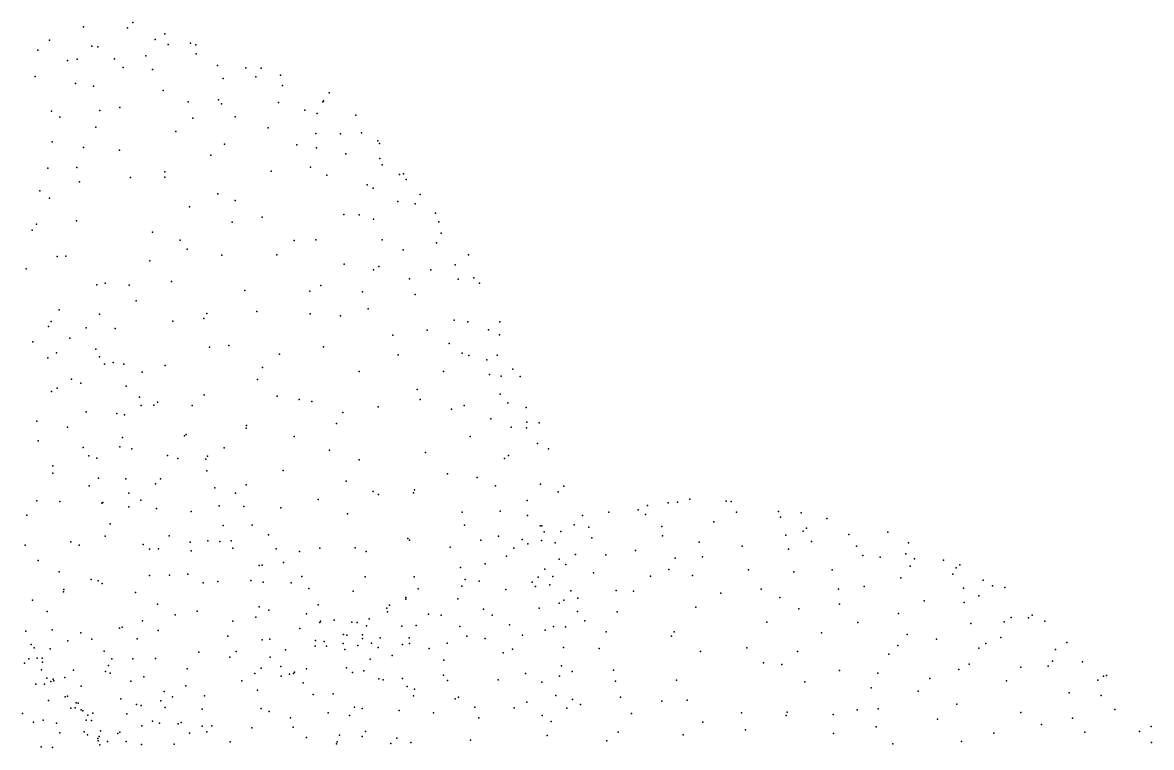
# Model space of a CAD drawing. Header units: metres. Extents: x -23.9 to 23.9, y -27.4 to 27.4.
# Drawn here: x 8.71 to 17.42, y 13.69 to 19.29 of the extents above; entities that cross this region are included whole.
import ezdxf

# ---------------------------------------------------------------- set-up
doc = ezdxf.new("R2010")
doc.units = ezdxf.units.M

msp = doc.modelspace()

# ---------------------------------------------------------------- linework, layer by layer
for p in [(9.558, 19.2912, 7.9573), (9.1766, 19.2585, 8.1535), (9.5152, 19.2492, 8.2069), (9.8032, 19.2041, 7.8009), (8.9127, 19.1556, 8.2854), (9.2395, 19.1087, 7.4877), (9.2861, 19.1046, 8.5054), (9.7305, 19.1605, 7.5399), (9.8296, 19.1213, 8.32), (10.0036, 19.1316, 7.4063), (10.0442, 19.118, 7.6892), (8.8224, 19.0777, 7.7906), (9.1261, 19.0087, 8.7056), (9.4169, 19.01, 7.1758), (9.6566, 19.0335, 8.511), (10.0465, 19.0495, 7.1671), (9.0534, 18.9989, 7.2139), (9.4819, 18.9438, 8.7057), (9.7079, 18.9292, 6.9813), (10.2107, 18.9582, 8.4194), (10.4292, 18.9406, 7.9636), (10.5492, 18.94, 7.1916), (8.803, 18.8748, 8.9055), (10.2554, 18.8587, 6.8134), (10.5083, 18.872, 8.1847), (10.6979, 18.8844, 7.4076), (9.1148, 18.8193, 8.8997), (9.2544, 18.8008, 6.8677), (9.7913, 18.7659, 6.7494), (10.7121, 18.8036, 7.0115), (11.0748, 18.7478, 7.4606), (9.9833, 18.6781, 8.7636), (10.219, 18.6931, 6.5942), (10.2416, 18.6628, 8.6983), (10.6832, 18.6725, 8.3933), (11.0256, 18.6781, 7.7962), (11.0301, 18.6873, 7.1738), (8.9282, 18.6057, 8.9935), (9.3025, 18.6112, 6.665), (9.4561, 18.636, 8.9255), (10.8862, 18.6132, 6.793), (10.9817, 18.5885, 8.0619), (11.2787, 18.5752, 7.568), (8.9946, 18.5605, 6.7287), (9.2717, 18.4829, 9.0679), (10.02, 18.5512, 6.4287), (10.3467, 18.5637, 6.4023), (9.8886, 18.4481, 8.9306), (10.6012, 18.4781, 8.6719), (10.9708, 18.4351, 8.3435), (11.1609, 18.4324, 6.7383), (11.3244, 18.4401, 6.9855), (8.9338, 18.3698, 6.5881), (9.1756, 18.3247, 6.4661), (10.265, 18.3511, 8.8615), (10.8243, 18.3468, 8.5924), (10.9745, 18.3226, 6.4324), (11.4494, 18.3769, 7.4399), (11.461, 18.3569, 7.1725), (9.4539, 18.3063, 6.354), (10.1599, 18.2652, 6.0747), (11.2018, 18.2776, 8.2667), (11.4651, 18.2406, 6.6983), (8.9007, 18.1661, 6.4269), (9.1245, 18.1706, 9.1348), (9.8037, 18.1383, 9.1427), (10.6259, 18.1435, 8.8471), (10.9302, 18.1747, 6.1982), (11.4838, 18.1925, 8.0472), (9.1443, 18.0591, 6.2518), (9.5401, 18.0929, 6.1434), (9.8032, 18.0954, 6.0544), (11.0553, 18.113, 8.597), (11.6163, 18.1167, 7.6649), (11.6475, 18.1213, 7.1333), (11.6678, 18.0776, 6.8522), (8.8381, 17.99, 9.117), (10.214, 17.9665, 9.0891), (11.3682, 18.0381, 6.2775), (11.4141, 18.0116, 8.2703), (11.7752, 17.963, 7.383), (8.9138, 17.9352, 6.2302), (10.3465, 17.9152, 5.8187), (11.6043, 17.9073, 8.0842), (11.737, 17.8911, 7.8377), (9.9955, 17.8679, 9.1836), (10.5552, 17.7862, 5.7504), (11.1877, 17.8066, 5.8533), (11.306, 17.8048, 8.509), (11.8948, 17.8179, 7.22), (8.8133, 17.7334, 9.1091), (9.1216, 17.7601, 9.1697), (10.3242, 17.7481, 9.0883), (11.4163, 17.773, 5.9466), (11.9213, 17.7517, 6.7121), (8.7785, 17.6857, 6.1955), (9.7084, 17.6713, 5.8378), (10.9699, 17.6127, 8.8836), (11.4818, 17.613, 8.3849), (11.9384, 17.6635, 7.6042), (9.9229, 17.6105, 9.2241), (9.977, 17.5406, 5.6924), (10.8041, 17.6057, 5.6614), (11.6447, 17.5358, 5.8308), (11.903, 17.5892, 6.2149), (8.9737, 17.4837, 9.1375), (9.0399, 17.485, 5.9741), (9.6882, 17.4501, 5.7173), (10.2437, 17.4938, 5.6067), (10.6703, 17.4956, 9.01), (12.1505, 17.4953, 7.1744), (8.7328, 17.3889, 6.135), (11.1882, 17.4231, 8.742), (11.4157, 17.3798, 5.5838), (11.4568, 17.4055, 8.5189), (11.8592, 17.3794, 7.9735), (12.0474, 17.4199, 6.4675), (9.2793, 17.2632, 5.7804), (9.3439, 17.2773, 9.2053), (9.5285, 17.263, 5.653), (9.8571, 17.2888, 5.5808), (11.6937, 17.3113, 5.6524), (12.0702, 17.3088, 7.6041), (12.1905, 17.3183, 6.8676), (12.2352, 17.277, 7.2686), (10.4229, 17.2211, 5.466), (10.9235, 17.2157, 5.4562), (11.0082, 17.2581, 8.9205), (11.3316, 17.2096, 8.6564), (11.7388, 17.1904, 8.2743), (9.5829, 17.1394, 9.2417), (8.9874, 17.072, 9.0331), (9.2988, 17.0387, 9.1248), (10.1067, 17.0047, 5.3608), (10.1295, 17.0415, 9.1699), (10.5148, 17.057, 9.1031), (10.9266, 17.0412, 8.9987), (11.1611, 17.0245, 8.8301), (11.3748, 17.0795, 5.4139), (8.9064, 16.9422, -5.5746), (8.9267, 16.9804, 5.8819), (9.1976, 16.9318, 5.7206), (9.4218, 16.9281, 5.6023), (9.8657, 16.984, 5.405), (11.8317, 16.9137, 8.2841), (12.0396, 16.9918, 7.9007), (12.1444, 16.9789, 7.6642), (12.3038, 16.9164, 6.3999), (12.3916, 16.9794, 6.9681), (9.0716, 16.8517, -6.2869), (11.566, 16.8757, 5.3313), (12.3881, 16.8772, 6.6863), (8.7837, 16.8244, -6.725), (8.9665, 16.7395, 5.782), (9.2714, 16.7682, -5.8146), (10.1499, 16.7818, 5.2472), (10.299, 16.7961, 9.0896), (11.0302, 16.786, 5.237), (11.9998, 16.811, 8.1145), (8.9018, 16.701, 8.922), (9.2991, 16.7089, 5.5985), (9.4051, 16.6632, -6.3344), (10.689, 16.7284, 9.0239), (11.6066, 16.7239, 8.478), (12.1006, 16.7375, 5.5413), (12.1514, 16.718, 7.7983), (12.2919, 16.6837, 5.7338), (12.3713, 16.7217, 7.2577), (9.3387, 16.6508, 9.0606), (9.4881, 16.6508, -5.5565), (9.6299, 16.5894, 9.1249), (9.8074, 16.6417, 5.3378), (10.5598, 16.6253, 5.1622), (11.3063, 16.5948, 8.6931), (11.9559, 16.5951, 5.3835), (12.3109, 16.5701, 7.4935), (12.4917, 16.6117, 6.5074), (9.0843, 16.5362, -7.06), (9.1569, 16.5046, 8.9694), (9.5049, 16.4817, 5.478), (10.5193, 16.5318, 8.9983), (12.4007, 16.5597, 5.9458), (12.5483, 16.5561, 6.7613), (8.9286, 16.4389, -4.2206), (8.972, 16.4655, 5.7404), (9.6076, 16.3972, -5.2268), (10.1091, 16.4143, 9.0221), (10.6723, 16.4029, 5.0678), (11.7521, 16.456, 8.2988), (12.3939, 16.4182, 5.5489), (9.6213, 16.3308, -6.9422), (9.7196, 16.3337, 9.0521), (9.7486, 16.3582, 5.3506), (10.0153, 16.3313, 5.1893), (10.8412, 16.3785, 8.8933), (10.9395, 16.3638, 5.0243), (11.4522, 16.322, 8.5154), (11.7754, 16.3776, 5.1645), (12.1167, 16.3311, 5.3219), (12.4529, 16.3523, 7.2722), (12.595, 16.3175, 6.2573), (9.196, 16.2817, -4.3494), (9.4342, 16.2706, 9.0167), (9.4923, 16.2592, -4.7884), (11.1789, 16.2772, 4.9771), (12.0189, 16.3022, 7.9886), (12.3225, 16.2276, 7.6029), (8.8146, 16.2109, -3.8304), (9.0518, 16.1631, 8.8651), (10.4331, 16.1577, 5.0499), (10.4349, 16.176, 8.9236), (11.1295, 16.193, 8.7485), (12.4801, 16.1647, 5.4446), (12.5984, 16.1597, 5.8627), (12.6009, 16.2018, 6.9085), (12.6963, 16.197, 6.5241), (8.8266, 16.0577, 5.7746), (9.4782, 16.0856, 5.4686), (9.9567, 16.0962, -5.3891), (9.9703, 16.1089, -6.6594), (10.8021, 16.091, 8.8073), (12.1614, 16.091, 7.7783), (9.1748, 16.0065, -4.0428), (9.4565, 16.0113, -4.322), (9.5503, 15.9964, 8.9927), (10.2625, 16.004, 8.9043), (11.075, 15.9876, 4.9198), (11.817, 15.9686, 8.068), (12.6819, 16.0372, 6.746), (12.7678, 15.9975, 6.2591), (9.2163, 15.9436, 8.877), (9.2781, 15.9236, 5.5581), (9.826, 15.9451, -4.8874), (9.9038, 15.9229, 8.9303), (10.1205, 15.9159, 5.0968), (10.1349, 15.9406, -5.8472), (11.3043, 15.9121, 8.5428), (12.4269, 15.9213, 5.2995), (12.4597, 15.9447, 7.3536), (8.9384, 15.8645, 8.7666), (8.9393, 15.8083, -7.8515), (10.1283, 15.8269, -6.8885), (10.7174, 15.8286, 8.7407), (11.9873, 15.8047, 5.0008), (9.2202, 15.7113, -3.782), (9.2928, 15.7711, -7.7715), (9.5033, 15.7643, 5.4316), (9.7319, 15.7252, -4.3538), (9.7701, 15.7655, -7.5234), (10.191, 15.6943, 8.8242), (10.4333, 15.7196, 4.9556), (11.206, 15.7468, 4.8489), (12.2154, 15.7761, 7.6176), (12.358, 15.7119, 5.1683), (12.7064, 15.7249, 5.6179), (12.8866, 15.7078, 6.0904), (9.526, 15.6531, -4.017), (10.3491, 15.6549, -6.5224), (11.4123, 15.6674, 8.3543), (11.4558, 15.6446, 4.7928), (11.725, 15.6556, 4.8261), (11.7334, 15.6806, 8.0493), (12.8419, 15.6647, 6.4735), (13.8586, 15.608, 0.2428), (8.8146, 15.5949, 5.7553), (8.9941, 15.5908, -3.41), (9.318, 15.5759, 8.8378), (9.3259, 15.5828, 5.5151), (9.5264, 15.5496, -7.8879), (9.6193, 15.5994, 8.8887), (9.7412, 15.5357, 5.2348), (10.2239, 15.5552, -7.1619), (10.4136, 15.5516, -5.9069), (10.6993, 15.5399, 4.8782), (10.9883, 15.605, 8.5962), (12.6033, 15.5988, 5.3418), (13.4598, 15.5267, 0.5349), (13.5319, 15.558, 0.1482), (13.6927, 15.5798, -0.2532), (13.7643, 15.5856, -0.5916), (14.1387, 15.5919, 0.5097), (14.1782, 15.5886, -0.0577), (8.7373, 15.4835, 8.663), (10.0065, 15.5128, 5.0934), (11.2154, 15.4952, 4.7934), (12.1001, 15.5087, 4.9337), (12.394, 15.514, 7.3461), (12.6064, 15.4815, 7.051), (13.0292, 15.481, -0.0246), (13.2341, 15.5086, -0.3367), (13.5176, 15.4898, -1.0324), (14.0455, 15.4315, -1.2813), (14.2199, 15.5086, 0.8559), (14.5435, 15.5119, 0.2683), (14.5583, 15.4679, -0.9059), (14.7201, 15.5019, -0.2656), (14.9179, 15.459, -0.5715), (9.3809, 15.4171, -3.6316), (10.2553, 15.4034, -4.8089), (10.4785, 15.4063, -6.7035), (12.1179, 15.4072, 7.5842), (12.7041, 15.4017, -0.3849), (12.7171, 15.4012, 0.3004), (12.7353, 15.3555, 5.4509), (12.8627, 15.3586, 5.7), (12.9653, 15.4091, -0.8331), (13.0781, 15.3923, 0.8524), (13.6439, 15.3961, 1.0794), (14.7356, 15.3599, 0.8222), (14.7599, 15.3831, -1.2163), (15.3882, 15.3535, -0.3711), (9.0772, 15.2774, -3.1833), (9.3446, 15.3215, -8.1413), (9.8376, 15.3243, 5.1381), (10.0003, 15.2752, -7.8148), (10.1368, 15.2863, -4.3848), (10.2281, 15.2815, 4.9767), (10.317, 15.2864, -7.3893), (10.604, 15.3314, -6.0883), (11.6819, 15.3033, 7.9679), (11.6946, 15.2902, 4.7342), (12.2446, 15.2905, 4.9186), (12.381, 15.3209, -0.0236), (12.5653, 15.2973, -0.7795), (12.6088, 15.2637, 5.15), (12.7127, 15.2891, 6.812), (12.8201, 15.2715, 6.5062), (13.1014, 15.3079, 1.1804), (13.6485, 15.3245, -1.543), (13.932, 15.2756, -1.7542), (14.601, 15.3289, 1.2301), (14.7986, 15.2808, -1.6572), (15.0875, 15.3352, 0.3208), (15.5483, 15.2706, -0.8346), (8.7256, 15.2531, -2.757), (9.1419, 15.2524, 5.587), (9.6364, 15.257, 5.2619), (9.6853, 15.2222, -8.0929), (9.7549, 15.2232, -3.7915), (10.0088, 15.2076, 8.7069), (10.3291, 15.23, 8.63), (10.6635, 15.2252, -5.6716), (10.8447, 15.2047, 4.7849), (11.0005, 15.2298, 8.3797), (11.2742, 15.2318, 8.231), (11.3588, 15.2028, 4.7136), (12.0077, 15.2375, 4.8098), (12.4991, 15.2285, 0.5277), (12.9773, 15.1793, 5.9023), (13.2105, 15.1784, -1.7891), (13.44, 15.2099, 1.4723), (14.262, 15.2452, -1.9316), (14.6221, 15.2223, -1.9673), (15.1451, 15.2439, -1.6677), (15.195, 15.1719, 1.0003), (15.5262, 15.1852, -1.5361), (8.8255, 15.135, 5.7277), (10.5321, 15.0955, 8.524), (10.5553, 15.0966, -7.1543), (10.7196, 15.1193, -6.4668), (12.279, 15.1069, -1.3423), (12.4429, 15.1682, 7.1885), (12.8509, 15.1435, 5.5472), (12.9017, 15.1018, 6.2562), (13.747, 15.1527, -2.0162), (13.9561, 15.1621, 1.6602), (15.328, 15.1588, -1.9427), (15.5604, 15.0889, 0.7261), (15.5936, 15.1464, 0.2759), (15.8181, 15.1371, -0.3758), (15.9451, 15.0996, -0.8002), (8.9885, 15.0464, 8.7251), (9.6861, 15.0173, -3.5111), (9.84, 15.0207, 8.6815), (9.9815, 15.0275, 5.0445), (10.8626, 15.0107, 8.3254), (11.3526, 15.0065, 8.0533), (11.7305, 15.0088, 4.68), (12.0891, 15.0789, 0.2277), (12.6887, 15.0041, -2.0828), (12.7382, 15.0663, 1.2538), (12.7998, 15.0096, 6.5339), (13.1161, 15.0393, -2.1202), (13.5551, 15.0141, -2.3781), (13.6968, 15.0649, 1.8536), (13.8785, 15.0184, -2.5411), (14.3123, 15.0616, -2.4279), (14.6616, 15.0474, 1.7058), (14.9584, 15.0629, -2.2921), (15.4893, 15.0005, -2.2822), (15.8901, 15.0277, 0.1104), (15.9155, 15.0777, -1.2639), (9.0249, 14.9099, -2.7465), (9.2344, 14.9858, 8.7246), (9.2895, 14.9766, -3.0856), (9.3195, 14.9561, 5.4292), (10.1016, 14.9617, 8.5886), (10.2138, 14.971, -4.0068), (10.4675, 14.9805, 4.8444), (10.5651, 14.9677, -4.679), (10.7801, 14.9618, -5.0838), (10.9153, 14.9181, 4.7129), (11.7622, 14.9159, -1.4777), (12.097, 14.9362, 7.4418), (12.1231, 14.9859, -1.6381), (12.2328, 14.9729, 0.7245), (12.437, 14.9104, 7.1052), (12.6412, 14.9666, 6.8884), (12.6674, 14.9342, 5.0646), (12.777, 14.9461, 5.2845), (14.4099, 14.9116, 2.0205), (15.008, 14.913, -2.6555), (15.2042, 14.9334, 1.515), (15.9737, 14.9204, 0.4159), (16.1246, 14.9815, -0.4342), (16.1971, 14.9372, -1.4203), (16.2919, 14.9262, -0.9054), (8.7813, 14.8267, 8.9261), (9.0223, 14.8923, 5.6202), (9.5775, 14.8872, 5.2438), (11.2577, 14.898, 4.6618), (11.6652, 14.835, -0.019), (11.6659, 14.8474, 7.7882), (12.0672, 14.8365, -2.1846), (12.8857, 14.8284, 5.5513), (12.9389, 14.9002, 1.6249), (12.9928, 14.8429, 5.9387), (13.2907, 14.9025, 1.8485), (13.4251, 14.8972, -2.7479), (14.0996, 14.8814, -2.8862), (14.5545, 14.8491, -2.9225), (15.6684, 14.8225, 1.2679), (16.0923, 14.8619, -1.9028), (8.8964, 14.7387, -8.5457), (9.7466, 14.7977, -8.4263), (10.0553, 14.7432, 4.9805), (10.5327, 14.7769, -7.6456), (10.6084, 14.7489, -3.9832), (10.989, 14.792, -5.8267), (11.52, 14.7649, -1.717), (11.5236, 14.7381, -2.1135), (11.5388, 14.789, -0.9197), (12.2662, 14.759, 7.2176), (12.6961, 14.7654, -2.8414), (12.8511, 14.8043, 6.3656), (12.9911, 14.7398, -3.1019), (13.2984, 14.7366, -3.2842), (13.9047, 14.7733, -3.1653), (14.7015, 14.7594, 2.1343), (15.0138, 14.7977, 1.9274), (15.9774, 14.809, 0.7312), (9.6323, 14.668, 8.6024), (9.8853, 14.7145, 8.5522), (10.3287, 14.6641, 4.8615), (10.506, 14.6956, 8.3375), (10.8994, 14.722, 8.1294), (11.0021, 14.6559, -4.2189), (11.0078, 14.6638, -6.4683), (11.112, 14.6739, -4.5373), (11.2488, 14.6573, -5.0445), (11.291, 14.6543, -1.5023), (11.3828, 14.6832, -0.3987), (11.8411, 14.7188, -2.5445), (11.9386, 14.7122, 4.6706), (12.3331, 14.7113, 1.3264), (13.048, 14.6664, 1.9013), (14.455, 14.6582, -3.4139), (15.1574, 14.6544, -3.1585), (15.4715, 14.7233, -2.8711), (16.0304, 14.6473, -2.4604), (16.2857, 14.6604, 0.5028), (16.3412, 14.693, -2.0631), (16.4752, 14.6912, -1.6029), (16.5037, 14.7114, -0.2807), (16.6012, 14.6663, -1.0983), (8.7305, 14.5889, -19.0514), (8.9337, 14.5985, -17.7963), (9.1565, 14.576, 9.0426), (9.455, 14.6115, -2.8113), (9.474, 14.619, 5.2718), (9.754, 14.5938, 5.0829), (10.8479, 14.6082, -3.774), (11.1842, 14.5609, -1.9778), (11.3628, 14.6292, -2.3917), (11.6355, 14.6253, -2.8141), (11.7458, 14.6304, 0.558), (12.0833, 14.6245, 1.0646), (12.4671, 14.6374, -3.198), (12.7411, 14.596, 5.0789), (12.806, 14.6251, -3.4326), (12.8986, 14.6217, 6.1954), (13.2137, 14.5836, -3.6778), (13.7385, 14.5832, 2.2455), (14.8769, 14.5752, -3.445), (15.5378, 14.5619, 1.9076), (8.7729, 14.485, 12.168), (9.0563, 14.5135, -18.4277), (9.2406, 14.5272, 5.4153), (9.5895, 14.5288, -8.7361), (10.2916, 14.5497, -8.4232), (10.5565, 14.5198, -3.1552), (10.6157, 14.5265, 4.73), (10.9671, 14.5147, -3.2308), (11.0337, 14.5077, -1.2722), (11.054, 14.4729, -0.7633), (11.1806, 14.4926, -2.8884), (11.2098, 14.5557, -3.7598), (11.2948, 14.4763, 4.5752), (11.3301, 14.5315, -5.3628), (11.3309, 14.5592, -4.2213), (11.4003, 14.494, -3.2008), (11.4671, 14.5354, -4.8219), (11.6406, 14.4849, -4.4127), (11.6916, 14.536, 7.5875), (11.6947, 14.4917, -3.357), (11.984, 14.496, 7.362), (12.1365, 14.5496, -3.3573), (12.2791, 14.5307, 4.7245), (12.5656, 14.5561, 4.8106), (13.7177, 14.5501, -3.7281), (15.4657, 14.4766, -3.3759), (15.7638, 14.5251, -2.9372), (16.1452, 14.4926, 1.272), (16.2614, 14.5389, 0.9067), (16.7709, 14.5008, -0.8047), (8.7964, 14.4587, 12.4305), (8.918, 14.452, -17.2661), (9.3353, 14.434, -2.4251), (10.0673, 14.4267, 8.3931), (10.3052, 14.3873, 4.8373), (10.3543, 14.43, 8.2629), (10.6191, 14.3857, -2.3463), (10.7375, 14.4429, -2.7922), (10.965, 14.4714, 7.9423), (11.1936, 14.4469, -0.1723), (11.453, 14.4611, 7.6719), (11.5592, 14.3998, -5.1484), (11.8462, 14.4536, 4.5857), (12.418, 14.4208, 6.9418), (12.4894, 14.449, -3.9221), (12.8833, 14.4628, -3.9971), (13.1582, 14.4539, 2.1327), (13.9409, 14.4294, -4.0396), (14.2992, 14.4583, -3.9423), (14.6905, 14.4317, -3.9186), (15.3956, 14.4097, 2.1725), (16.0904, 14.4574, -2.7695), (16.6843, 14.4459, 0.2529), (8.7217, 14.3413, 9.7783), (8.7539, 14.3728, 11.0876), (8.8171, 14.3792, 12.688), (8.8579, 14.38, 9.2676), (8.8593, 14.3489, -19.3067), (9.3685, 14.3219, -17.2766), (9.3944, 14.3745, -17.8311), (9.5568, 14.3749, 8.8649), (9.7333, 14.3766, -2.5679), (10.5491, 14.3012, -2.0046), (10.7014, 14.3154, -1.6928), (11.208, 14.3051, -6.5398), (11.3914, 14.3724, -6.0588), (11.9584, 14.3628, -4.514), (12.867, 14.319, 6.2445), (14.429, 14.342, 2.5205), (14.5689, 14.3305, -4.2495), (16.0159, 14.3333, 1.7503), (16.4159, 14.3106, -2.5892), (16.6266, 14.316, -2.1759), (16.6601, 14.3562, 0.5844), (16.8906, 14.3504, -1.507), (8.8524, 14.2879, -8.829), (8.8919, 14.224, 12.9723), (8.942, 14.216, 9.9443), (9.0309, 14.2305, 9.477), (9.0984, 14.287, -16.966), (9.346, 14.2764, 9.0832), (9.3828, 14.2624, -18.7847), (9.6432, 14.234, -17.4706), (9.9764, 14.2973, -8.9699), (10.4982, 14.2606, -8.7549), (10.7023, 14.2398, 7.9494), (10.768, 14.2567, -8.0362), (10.7986, 14.2595, -0.9256), (10.8051, 14.2716, 4.6233), (10.8975, 14.2967, -7.5218), (11.2542, 14.2683, 7.6639), (11.3415, 14.2821, 0.3784), (11.456, 14.2182, 4.5105), (11.6396, 14.223, -5.7958), (11.9569, 14.2482, -5.0744), (12.3789, 14.2129, -4.8112), (12.589, 14.2598, 4.7673), (12.8514, 14.2399, 5.3032), (12.9507, 14.2765, 5.5962), (13.2695, 14.2861, -4.4474), (15.0155, 14.2828, -4.1022), (15.3123, 14.264, -3.934), (15.7134, 14.2232, -3.6043), (15.9377, 14.2924, -3.2209), (17.0542, 14.2407, -0.5059), (17.0775, 14.2453, -1.0858), (8.808, 14.1786, 5.3168), (8.8745, 14.1771, 13.3123), (8.9227, 14.1995, 10.6912), (8.9465, 14.2036, 11.1766), (9.1583, 14.1634, 5.2142), (9.5405, 14.201, -18.4791), (9.9666, 14.1664, 8.3206), (10.3981, 14.2047, 8.1014), (10.5207, 14.1326, -1.3346), (10.8736, 14.1874, -0.403), (11.4911, 14.2106, 7.5009), (11.6749, 14.1609, 0.914), (11.7334, 14.1401, 7.3273), (11.9875, 14.2069, 4.569), (12.715, 14.1938, -4.714), (13.2839, 14.2023, 2.342), (13.7569, 14.21, -4.6306), (14.7481, 14.1958, -4.5509), (15.259, 14.1495, -4.3018), (16.3044, 14.2033, 1.6029), (17.0098, 14.2089, 0.0814), (8.9052, 14.0509, -19.621), (9.034, 14.0815, 10.9643), (9.0539, 14.0853, -1.77), (9.4651, 14.0643, 5.0577), (9.7726, 14.05, -18.1096), (9.7992, 14.1224, 8.5714), (9.8631, 14.0801, 4.9531), (10.1117, 14.0877, 4.8587), (10.9487, 14.099, -0.0566), (11.1045, 14.1038, -7.3414), (11.7239, 14.087, 4.4678), (12.0471, 14.0644, 1.3806), (12.0735, 14.077, -5.5573), (12.6004, 14.0394, -5.1347), (12.823, 14.09, 6.3425), (12.9524, 14.0607, -5.0663), (13.3243, 14.0783, -5.0073), (13.6432, 14.0476, 2.5152), (13.8394, 14.0537, -5.0274), (15.6228, 14.1229, -3.9419), (16.7884, 14.1103, 1.0158), (17.0367, 14.0894, -1.7074), (8.7057, 13.951, 5.1663), (9.0783, 13.9933, 10.4147), (9.1109, 13.9956, 12.6985), (9.1195, 14.0339, 11.8022), (9.1363, 14.0325, 12.0826), (9.158, 13.9796, 9.6538), (9.1704, 13.973, -19.4113), (9.2478, 13.9551, 9.2866), (9.5113, 13.9496, -16.6541), (9.5863, 14.0205, -1.9253), (9.6228, 14.0139, 8.9702), (9.8064, 13.9966, -17.0585), (10.0923, 13.984, 8.1533), (10.5473, 13.991, 7.8868), (10.6106, 13.9664, -0.5659), (11.0655, 13.9573, 4.4626), (11.2693, 13.9997, 7.4945), (11.3292, 13.9914, -6.8288), (11.6143, 13.9756, -6.2851), (11.8785, 13.9574, 7.1391), (12.1982, 13.9999, 4.581), (12.5023, 13.9955, 1.9096), (12.9097, 13.9935, 6.0613), (13.014, 14.0202, 5.7117), (13.4092, 13.9516, -5.3285), (14.2579, 13.9579, -5.2392), (14.6104, 13.9612, 2.6788), (15.1512, 13.9796, 2.5852), (15.3132, 13.9885, -4.7463), (15.9218, 14.0244, -3.7863), (16.416, 13.9585, -3.1386), (17.1412, 13.9817, 0.5102), (8.7907, 13.8852, 13.7885), (8.8638, 13.8993, -1.3551), (8.9669, 13.8761, 13.5101), (9.1965, 13.8987, 11.2119), (9.2088, 13.9378, -9.3264), (9.2391, 13.8976, 4.989), (9.7085, 13.8921, 4.8742), (9.7629, 13.8763, 8.7952), (9.9077, 13.8726, 8.5132), (9.9314, 13.8821, -9.4511), (10.7753, 13.9185, 4.4995), (11.2294, 13.9356, 0.506), (12.2288, 13.9178, 6.9024), (12.7176, 13.9368, 4.9059), (12.7874, 13.8892, -5.5348), (13.9589, 13.8835, -5.4571), (14.6024, 13.9353, -5.2682), (14.9654, 13.9437, -5.1103), (15.7721, 13.9071, -4.3794), (16.5748, 13.8677, 1.7594), (16.8143, 13.9167, -2.4657), (8.9941, 13.8025, 4.978), (9.181, 13.8092, 12.9896), (9.2071, 13.7858, -1.3336), (9.3064, 13.8183, 12.01), (9.4415, 13.797, -9.5587), (9.4579, 13.8067, -19.2455), (9.6263, 13.8552, -18.8435), (9.9954, 13.8001, -18.026), (10.0925, 13.8539, -17.4988), (10.1294, 13.81, 4.6945), (10.1682, 13.8573, -1.0977), (10.4774, 13.8408, -9.4579), (10.796, 13.8464, 7.6589), (11.1545, 13.7834, -7.8972), (11.3536, 13.8135, 7.3371), (12.758, 13.7802, 6.4765), (13.3063, 13.8062, 2.4531), (13.8064, 13.7856, 2.6563), (14.2884, 13.826, -5.5777), (14.9687, 13.7963, -5.5412), (15.2985, 13.8477, -5.1765), (16.2073, 13.8006, -3.877), (16.9088, 13.8064, 1.3293), (17.3332, 13.8129, 0.2752), (17.4225, 13.8498, -0.5506), (8.8491, 13.693, -9.3798), (8.937, 13.6892, 13.7532), (9.288, 13.7575, 10.6759), (9.2894, 13.7398, 10.3462), (9.2983, 13.7729, 9.5941), (9.3016, 13.7103, 10.0366), (9.3612, 13.7343, 12.387), (9.5052, 13.7355, 4.8087), (9.624, 13.7129, -1.3946), (9.8761, 13.7135, 4.7052), (10.3085, 13.7331, -0.6385), (10.8984, 13.7663, -9.1622), (11.1307, 13.7172, 7.4001), (11.1366, 13.7313, -8.5607), (11.3289, 13.7731, 4.4183), (11.5492, 13.7188, -6.8505), (11.5971, 13.76, 7.1731), (11.7048, 13.7275, 4.3924), (12.1658, 13.7462, 1.664), (13.2185, 13.741, -5.8836), (15.4268, 13.7173, -5.4842), (15.9583, 13.7343, 2.3793), (17.424, 13.7283, -1.2223)]:
    msp.add_point(p)

doc.saveas('drawing.dxf')
